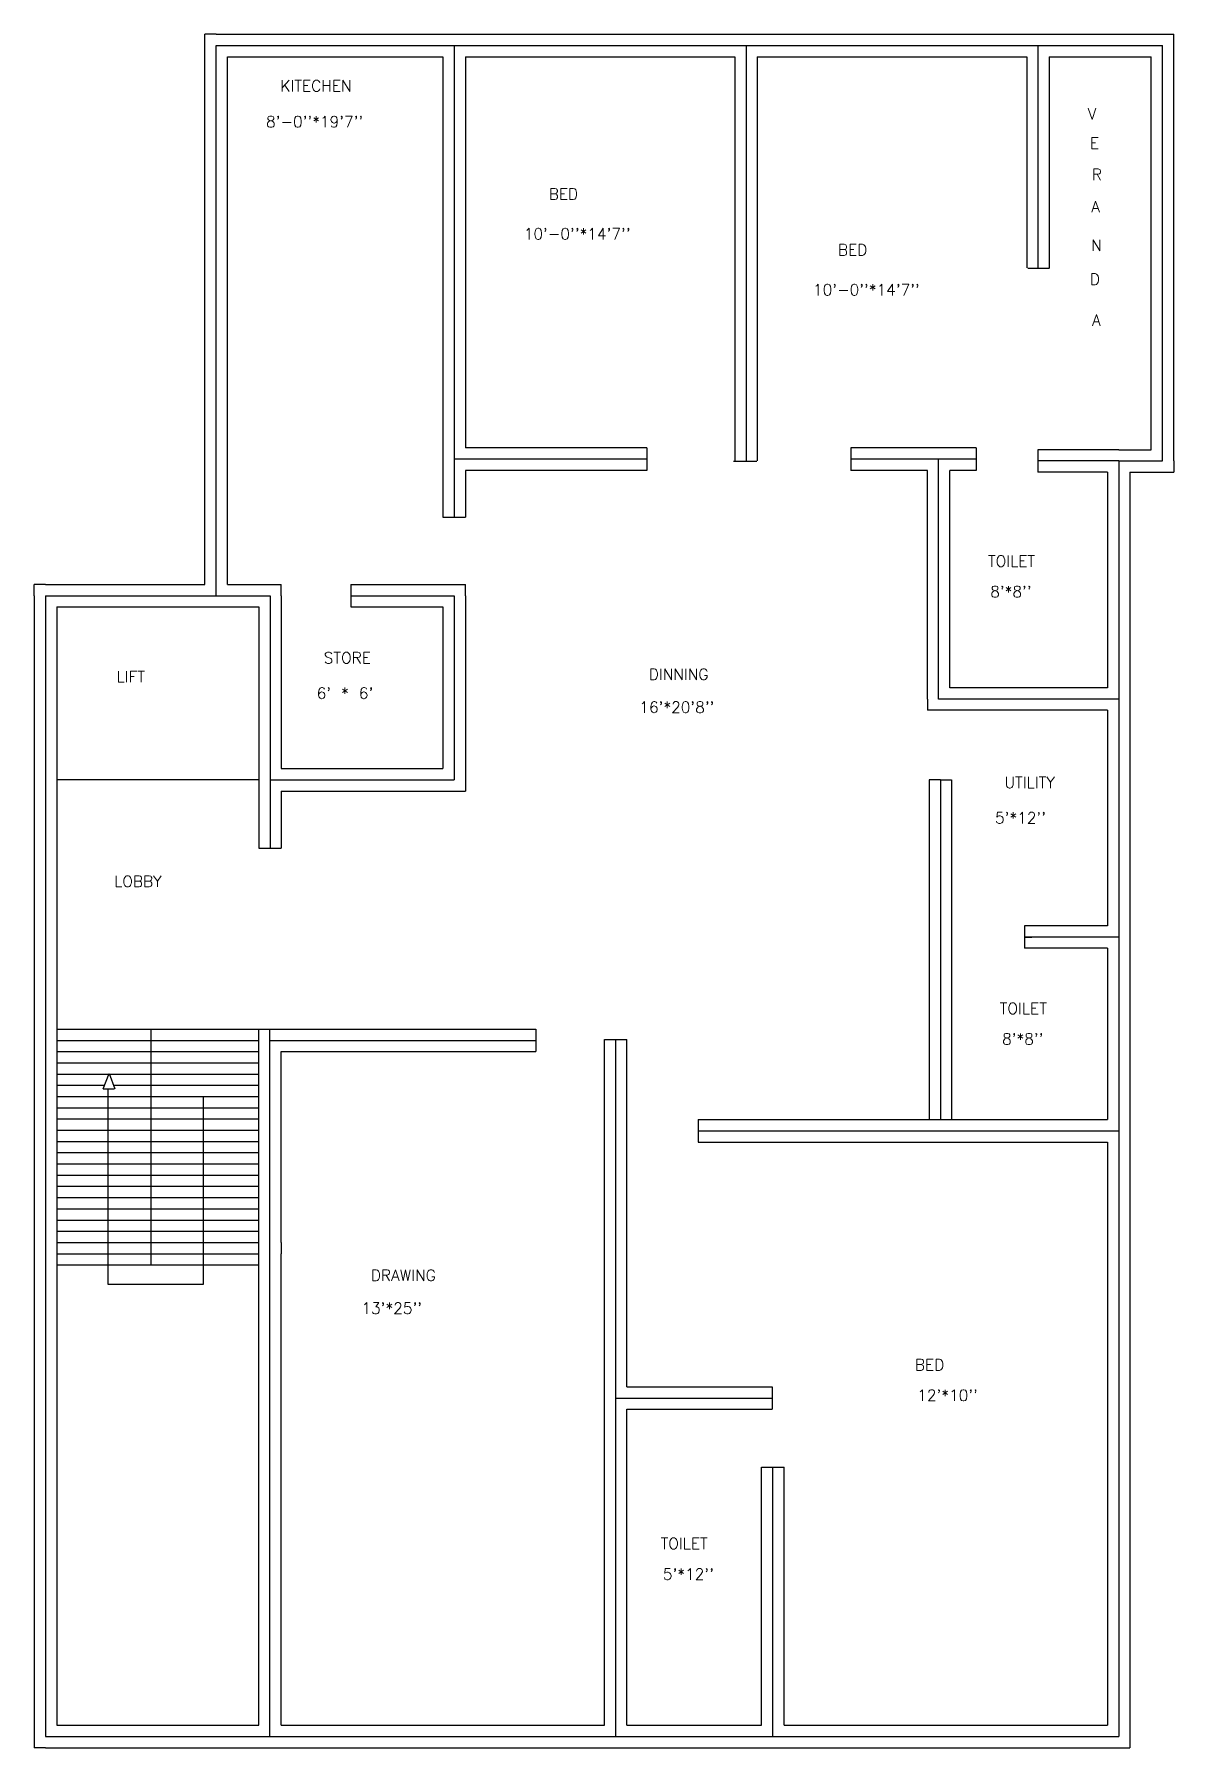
# Model space of a CAD drawing. Header units: inches. Extents: x 47 to 554, y -724 to 39.
import ezdxf

# ---------------------------------------------------------------- set-up
doc = ezdxf.new("R2010")
doc.units = ezdxf.units.IN
doc.header["$MEASUREMENT"] = 0
doc.styles.get("Standard").update_dxf_attribs({"font": 'txt.shx', "height": 5})

msp = doc.modelspace()

# ---------------------------------------------------------------- linework, layer by layer
at = {"color": 0}
for p, q in [((122.91, 34.36), (122.91, 39.36)), ((127.91, 39.36), (122.91, 39.36)), ((127.91, 39.36), (151.91, 39.36)), ((151.91, 39.36), (233.91, 39.36)), ((233.91, 39.36), (363.91, 39.36)), ((363.91, 39.36), (493.91, 39.36)), ((493.91, 39.36), (529.85, 39.36)), ((529.85, 39.36), (549.36, 39.36)), ((549.36, 39.36), (554.36, 39.36)), ((554.36, 34.36), (554.36, 39.36)), ((122.91, -205.64), (122.91, 34.36)), ((493.91, 34.36), (529.85, 34.36)), ((554.36, -150.64), (554.36, 34.36)), ((132.91, -205.64), (132.91, 29.36)), ((132.91, 29.36), (151.91, 29.36)), ((151.91, 29.36), (228.91, 29.36)), ((228.91, 29.36), (228.91, -175.74)), ((238.91, 29.36), (358.91, 29.36)), ((238.91, 29.36), (238.91, -144.83)), ((358.91, 29.36), (358.91, -140.64)), ((368.91, 29.36), (488.91, 29.36)), ((368.91, 29.36), (368.91, -140.64)), ((488.91, 29.36), (488.91, -64.58)), ((498.91, 29.36), (529.85, 29.36)), ((498.91, 29.36), (498.91, -64.58)), ((529.85, 29.36), (544.36, 29.36)), ((544.36, -145.64), (544.36, 29.36)), ((489.34, -64.77), (499.05, -64.77)), ((319.64, -144.83), (238.91, -144.83)), ((319.64, -144.83), (319.64, -154.83)), ((358.91, -140.64), (358.91, -150.64)), ((368.91, -140.64), (368.91, -150.64)), ((466.41, -144.83), (410.57, -144.83)), ((410.57, -144.83), (410.57, -154.83)), ((466.41, -144.83), (466.41, -154.83)), ((358.26, -150.8), (368.67, -150.8)), ((529.85, -145.64), (493.91, -145.64)), ((493.91, -145.64), (493.91, -155.64)), ((529.85, -145.64), (539.36, -145.64)), ((539.36, -145.64), (544.36, -145.64)), ((554.36, -150.64), (554.36, -155.64)), ((319.64, -154.83), (238.91, -154.83)), ((238.91, -154.83), (238.91, -175.74)), ((444.66, -154.83), (410.57, -154.83)), ((444.66, -256.64), (444.66, -154.83)), ((444.66, -256.64), (444.66, -154.83)), ((454.66, -251.64), (454.66, -154.83)), ((466.41, -154.83), (454.66, -154.83)), ((524.85, -155.64), (493.91, -155.64)), ((524.85, -155.64), (493.91, -155.64)), ((524.85, -155.64), (493.91, -155.64)), ((524.85, -155.64), (524.85, -251.64)), ((534.85, -155.64), (534.85, -256.64)), ((534.85, -155.64), (554.36, -155.64)), ((228.91, -175.74), (238.91, -175.74)), ((46.91, -210.64), (46.91, -205.64)), ((51.91, -205.64), (46.91, -205.64)), ((51.91, -205.64), (122.91, -205.64)), ((132.91, -205.64), (151.91, -205.64)), ((151.91, -205.64), (156.91, -205.64)), ((156.91, -210.64), (156.91, -205.64)), ((187.91, -205.64), (233.91, -205.64)), ((187.91, -205.64), (187.91, -215.64)), ((233.91, -205.64), (238.91, -205.64)), ((238.91, -210.64), (238.91, -205.64)), ((46.91, -210.64), (46.91, -292.64)), ((156.91, -210.64), (156.91, -287.64)), ((238.91, -210.64), (238.91, -292.64)), ((56.91, -215.64), (127.91, -215.64)), ((56.91, -215.64), (56.91, -292.64)), ((127.91, -215.64), (146.91, -215.64)), ((146.91, -215.64), (146.91, -323.05)), ((187.91, -215.64), (228.91, -215.64)), ((228.91, -215.64), (228.91, -287.64)), ((524.85, -251.64), (454.66, -251.64)), ((444.66, -256.64), (444.66, -261.64)), ((534.85, -256.64), (534.85, -362.64)), ((449.66, -261.64), (444.66, -261.64)), ((524.85, -261.64), (449.66, -261.64)), ((524.85, -261.64), (524.85, -357.64)), ((156.91, -287.64), (228.91, -287.64)), ((46.91, -292.64), (46.91, -408.64)), ((56.91, -292.64), (56.91, -408.64)), ((146.91, -292.64), (56.91, -292.64)), ((238.91, -292.64), (238.91, -297.64)), ((445.46, -292.64), (445.46, -443.92)), ((450.46, -292.64), (445.46, -292.64)), ((450.46, -292.64), (455.46, -292.64)), ((455.46, -292.64), (455.46, -443.92)), ((455.46, -292.64), (455.46, -443.92)), ((156.91, -297.64), (233.91, -297.64)), ((156.91, -297.64), (156.91, -323.05)), ((233.91, -297.64), (238.91, -297.64)), ((146.91, -323.05), (151.91, -323.05)), ((151.91, -323.05), (156.91, -323.05)), ((524.85, -357.64), (487.95, -357.64)), ((487.95, -357.64), (487.95, -367.64)), ((487.95, -362.64), (487.95, -362.87)), ((534.85, -362.64), (534.85, -468.64)), ((524.85, -367.64), (487.95, -367.64)), ((524.85, -367.64), (524.85, -443.92)), ((56.91, -403.64), (171.36, -403.64)), ((98.82, -403.91), (98.82, -508.88)), ((146.85, -413.64), (146.85, -403.64)), ((171.36, -403.64), (270.26, -403.64)), ((270.26, -403.64), (270.26, -413.64)), ((46.91, -408.64), (46.91, -718.64)), ((56.91, -408.64), (56.91, -713.64)), ((56.91, -408.64), (146.85, -408.64)), ((300.85, -713.64), (300.85, -408.3)), ((300.85, -408.3), (310.85, -408.3)), ((310.85, -562.94), (310.85, -408.3)), ((56.91, -413.64), (146.85, -413.64)), ((56.91, -418.64), (146.85, -418.64)), ((146.85, -713.64), (146.85, -413.64)), ((156.85, -413.64), (171.36, -413.64)), ((156.85, -413.64), (171.36, -413.64)), ((156.85, -498.64), (156.85, -413.64)), ((171.36, -413.64), (270.26, -413.64)), ((56.91, -423.64), (146.85, -423.64)), ((77.57, -430.24), (80.21, -423.44)), ((80.21, -423.44), (82.86, -430.24)), ((56.91, -428.64), (78.19, -428.64)), ((56.91, -433.64), (146.85, -433.64)), ((77.57, -430.24), (82.48, -430.24)), ((79.86, -517.4), (79.86, -430.62)), ((82.24, -428.64), (146.85, -428.64)), ((122.07, -433.57), (122.07, -517.4)), ((56.91, -438.64), (146.85, -438.64)), ((56.91, -438.64), (146.85, -438.64)), ((56.91, -438.64), (146.85, -438.64)), ((56.91, -443.64), (146.85, -443.64)), ((56.91, -443.64), (146.85, -443.64)), ((56.91, -448.64), (146.85, -448.64)), ((342.56, -443.92), (524.85, -443.92)), ((342.56, -443.92), (342.56, -448.92)), ((342.56, -448.92), (342.56, -453.92)), ((56.91, -453.64), (146.85, -453.64)), ((342.56, -453.92), (524.85, -453.92)), ((524.85, -453.92), (524.85, -468.64)), ((56.91, -458.64), (146.85, -458.64)), ((56.91, -463.64), (146.85, -463.64)), ((56.91, -468.64), (146.85, -468.64)), ((524.85, -468.64), (524.85, -564.64)), ((534.85, -468.64), (534.85, -564.64)), ((56.91, -473.64), (146.85, -473.64)), ((56.91, -478.64), (146.85, -478.64)), ((56.91, -483.64), (146.85, -483.64)), ((56.91, -488.64), (146.85, -488.64)), ((56.91, -493.64), (146.85, -493.64)), ((56.91, -498.64), (146.85, -498.64)), ((156.85, -498.64), (156.85, -503.64)), ((56.91, -503.64), (146.85, -503.64)), ((56.91, -508.64), (146.85, -508.64)), ((156.85, -713.64), (156.85, -503.64)), ((122.07, -517.4), (79.86, -517.4)), ((310.85, -562.94), (375.56, -562.94)), ((375.56, -562.94), (375.56, -572.94)), ((300.85, -713.64), (300.85, -567.94)), ((524.85, -564.64), (524.85, -713.64)), ((534.85, -564.64), (534.85, -718.64)), ((310.85, -713.64), (310.85, -572.94)), ((310.85, -572.94), (375.56, -572.94)), ((310.85, -713.64), (310.85, -572.94)), ((370.85, -713.64), (370.85, -598.71)), ((370.85, -598.71), (380.85, -598.71)), ((380.85, -713.64), (380.85, -598.71)), ((56.91, -713.64), (146.85, -713.64)), ((156.85, -713.64), (300.85, -713.64)), ((310.85, -713.64), (370.85, -713.64)), ((380.85, -713.64), (524.85, -713.64)), ((46.91, -718.64), (46.91, -723.64)), ((51.85, -723.64), (46.91, -723.64)), ((51.85, -723.64), (151.85, -723.64)), ((151.85, -723.64), (305.85, -723.64)), ((305.85, -723.64), (375.85, -723.64)), ((375.85, -723.64), (529.85, -723.64)), ((529.85, -723.64), (534.85, -723.64)), ((534.85, -718.64), (534.85, -723.64))]:
    msp.add_line(p, q, dxfattribs=at)
at = {"color": 1}
for p, q in [((127.91, -210.64), (127.91, 34.36)), ((127.91, 34.36), (151.91, 34.36)), ((151.91, 34.36), (233.91, 34.36)), ((233.91, 34.36), (363.91, 34.36)), ((233.91, 34.36), (233.91, -175.74)), ((363.91, 34.36), (493.91, 34.36)), ((363.91, 34.36), (363.91, -140.64)), ((493.91, 34.36), (493.91, -64.58)), ((493.91, 34.36), (529.85, 34.36)), ((529.85, 34.36), (549.36, 34.36)), ((549.36, -150.64), (549.36, 34.36)), ((549.36, -150.64), (549.36, 29.36)), ((363.91, -140.64), (363.91, -150.64)), ((238.91, -149.83), (233.91, -149.83)), ((319.64, -149.83), (238.91, -149.83)), ((466.41, -149.83), (410.57, -149.83)), ((449.66, -256.64), (449.66, -149.83)), ((529.85, -150.64), (493.91, -150.64)), ((529.85, -150.64), (529.85, -256.64)), ((529.85, -150.64), (539.36, -150.64)), ((539.36, -150.64), (549.36, -150.64)), ((51.91, -210.64), (51.91, -292.64)), ((51.91, -210.64), (127.91, -210.64)), ((127.91, -210.64), (151.91, -210.64)), ((151.91, -210.64), (151.91, -323.05)), ((187.91, -210.64), (233.91, -210.64)), ((233.91, -210.64), (233.91, -292.64)), ((529.85, -256.64), (449.66, -256.64)), ((529.85, -256.64), (529.85, -362.64)), ((51.91, -292.64), (51.91, -408.64)), ((151.91, -292.64), (233.91, -292.64)), ((450.46, -292.64), (450.46, -443.92)), ((529.85, -362.64), (487.95, -362.64)), ((491.14, -362.87), (487.95, -362.87)), ((529.85, -362.64), (529.85, -468.64)), ((151.85, -408.64), (151.85, -403.64)), ((51.91, -408.64), (51.91, -718.64)), ((151.85, -408.64), (171.36, -408.64)), ((151.85, -718.64), (151.85, -408.64)), ((151.85, -408.64), (171.36, -408.64)), ((171.36, -408.64), (270.26, -408.64)), ((305.85, -718.64), (305.85, -408.3)), ((342.56, -448.92), (529.85, -448.92)), ((529.85, -468.64), (529.85, -564.64)), ((305.85, -718.64), (305.85, -567.94)), ((305.85, -567.94), (310.85, -567.94)), ((310.85, -567.94), (375.56, -567.94)), ((529.85, -564.64), (529.85, -718.64)), ((375.85, -718.64), (375.85, -598.71)), ((51.85, -713.64), (51.91, -713.64)), ((51.85, -718.64), (151.85, -718.64)), ((151.85, -718.64), (305.85, -718.64)), ((305.85, -718.64), (375.85, -718.64)), ((375.85, -718.64), (529.85, -718.64))]:
    msp.add_line(p, q, dxfattribs=at)

# ---------------------------------------------------------------- texts
at = {"color": 0}
for s, p in [('KITECHEN', (156.52, 13.89)), ("8'-0''*19'7''", (150.13, -2.07)), ('V', (516.07, 1.46)), ('E', (517.01, -11.6)), ('R', (517.94, -25.59)), ('BED', (276.03, -34.25)), ('A', (517.6, -39.9)), ("10'-0''*14'7''", (264.92, -52)), ('N', (517.6, -57.12)), ('BED', (404.84, -59.15)), ('D', (517.01, -72.23)), ("10'-0''*14'7''", (393.73, -76.9)), ('A', (517.99, -90.41)), ('TOILET', (471.63, -197.72)), ("8'*8''", (472.67, -211.34)), ('STORE', (175.84, -240.81)), ('DINNING', (320.59, -248.15)), ('LIFT', (83.54, -249.19)), ("6' * 6'", (172.69, -256.53)), ("16'*20'8''", (316.39, -262.81)), ('UTILITY', (478.98, -296.34)), ("5'*12''", (474.78, -312.06)), ('LOBBY', (82.49, -340.34)), ('TOILET', (476.88, -396.92)), ("8'*8''", (477.93, -410.54)), ('DRAWING', (196.81, -515.78)), ("13'*25''", (192.62, -530.44)), ('BED', (439.11, -555.59)), ("12'*10''", (440.16, -569.21)), ('TOILET', (325.83, -635.22)), ("5'*12''", (326.88, -648.84))]:
    msp.add_text(s, height=5, dxfattribs=at).set_placement(p)

doc.saveas('drawing.dxf')
